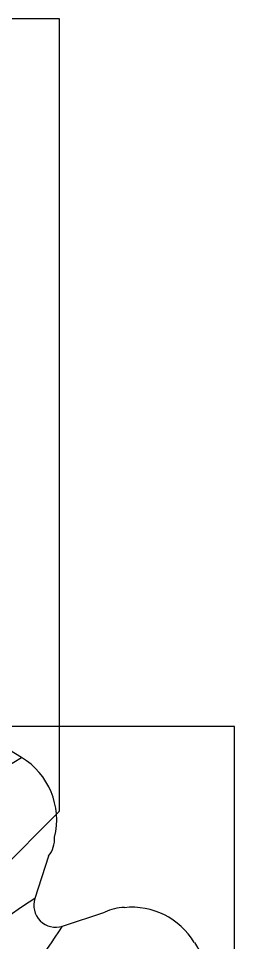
# Model space of a CAD drawing. Header units: millimetres. Extents: x -455371 to 117772, y -78417 to 116564.
# Drawn here: x -26198.7 to -26139.5, y 54018.3 to 54271.4 of the extents above; entities that cross this region are included whole.
import ezdxf

# ---------------------------------------------------------------- set-up
doc = ezdxf.new("R2010")
doc.units = ezdxf.units.MM
doc.layers.get('0').update_dxf_attribs({"color": 255})
doc.layers.add('BETON-STOP', color=141, linetype='Continuous')
doc.layers.add('Contorno-Cupolex', color=3, linetype='Continuous')
doc.layers.add('quote', color=5, linetype='Continuous', lineweight=15)

# ---------------------------------------------------------------- blocks, each defined once
blk = doc.blocks.new('Cupolex H50')
at = {"layer": 'Contorno-Cupolex', "linetype": 'Continuous'}
for p, q in [((19748.808, 10220.335), (19741.568, 10220.335)), ((19742.979, 10219.487), (19741.568, 10220.335)), ((19748.808, 10212.618), (19748.808, 10220.335)), ((19743.723, 10216.79), (19743.347, 10215.632)), ((19744.105, 10214.873), (19745.264, 10215.25)), ((19747.709, 10214.424), (19748.773, 10212.653))]:
    blk.add_line(p, q, dxfattribs=at)
for centre, radius, start, end in [((19732.671, 10235.755), 19.259, 290.4679, 302.3618), ((19741.956, 10217.783), 1.987, 346.0465, 59.0112), ((19743.106, 10217.267), 0.78, 322.3447, 2.7204), ((19759.615, 10190.882), 29.618, 123.3171, 134.7243), ((19743.918, 10215.445), 0.601, 161.8666, 288.1334), ((19745.761, 10214.347), 1.031, 88.098, 118.852), ((19746.005, 10213.401), 1.987, 30.9871, 96.0571), ((19719.313, 10231.176), 29.672, 315.2861, 326.6725)]:
    blk.add_arc(centre, radius, start, end, dxfattribs=at)
blk = doc.blocks.new('*U2204')
at = {"xscale": 10.01836209701863, "yscale": 10.01836209701863, "zscale": 10.01836209701863}
blk.add_blockref('Cupolex H50', (-197296.95, -101829.74), dxfattribs=at)
blk = doc.blocks.new('*U2201')
at = {"layer": 'quote', "color": 0, "linetype": 'ByBlock', "lineweight": -2, "transparency": 16777216}
blk.add_blockref('*U2204', (2710, -1345), dxfattribs=at)
blk = doc.blocks.new('Bs H50 tacca 5')
at = {"layer": 'BETON-STOP'}
for p, q in [((19753.708, 9985.2), (19799.708, 9985.2)), ((19799.708, 9985.2), (19799.708, 9963.521)), ((19796.708, 9960.5), (19799.708, 9963.509)), ((19799.708, 9963.509), (19799.708, 9963.521))]:
    blk.add_line(p, q, dxfattribs=at)
blk = doc.blocks.new('*U2209')
at = {"xscale": 10.01836209701863, "yscale": 10.01836209701863, "zscale": 10.01836209701863}
blk.add_blockref('Bs H50 tacca 5', (-197851.21, -99911.62), dxfattribs=at)
blk = doc.blocks.new('*U2210')
at = {"layer": 'quote', "color": 0, "linetype": 'ByBlock', "lineweight": -2, "transparency": 16777216}
blk.add_blockref('*U2209', (2710, 0), dxfattribs=at)

msp = doc.modelspace()

# ---------------------------------------------------------------- block references
at = {"layer": 'quote'}
for name, p in [('*U2201', (-29403.22, 54861.2)), ('*U2210', (-29406.98, 54147.69))]:
    msp.add_blockref(name, p, dxfattribs=at)

doc.saveas('drawing.dxf')
